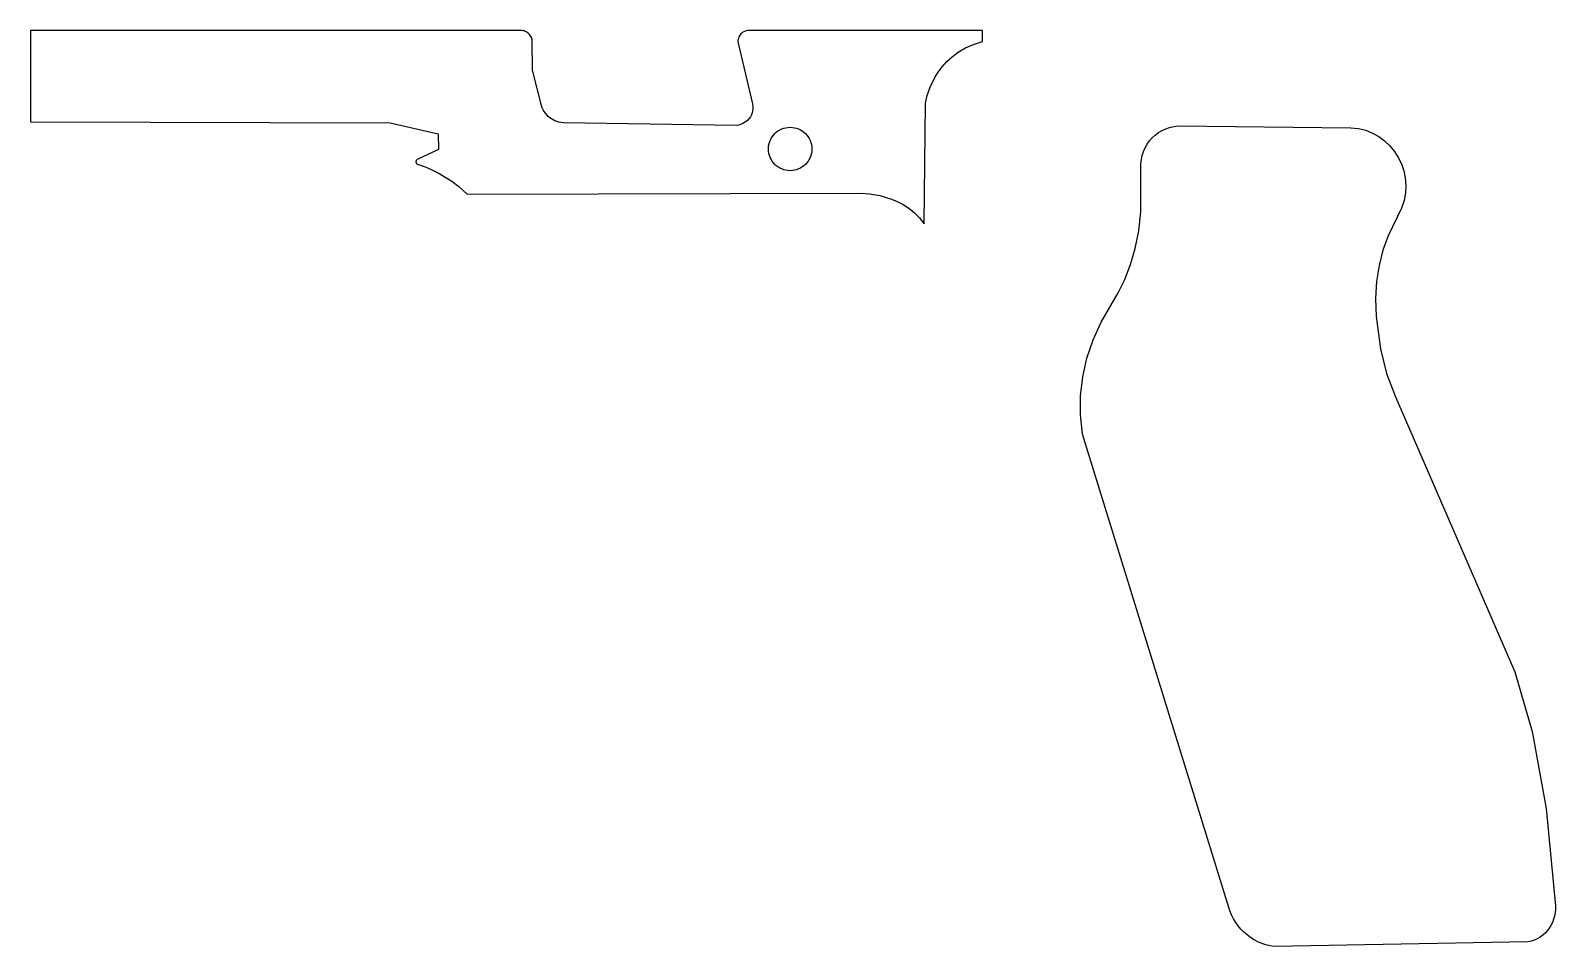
# Model space of a CAD drawing. Header units: metres. Extents: x 22 to 146, y -137 to -63.
import ezdxf

# ---------------------------------------------------------------- set-up
doc = ezdxf.new("R2010")
doc.units = ezdxf.units.M

msp = doc.modelspace()

# ---------------------------------------------------------------- linework, layer by layer
for points in [[(80.65897, -62.523116), (80.54975, -62.52972), (80.445102, -62.54877), (80.345534, -62.579504), (80.251808, -62.62116), (80.164432, -62.672976), (80.084168, -62.733936), (80.011524, -62.803278), (79.947008, -62.88024), (79.891636, -62.963806), (79.845662, -63.053214), (79.809848, -63.147702), (79.784702, -63.246254), (79.770986, -63.348108), (79.769208, -63.452502), (79.78013, -63.55842), (80.967072, -68.522342), (80.987646, -68.715128), (80.98663, -68.901818), (80.96504, -69.081396), (80.923638, -69.252846), (80.86344, -69.414898), (80.785208, -69.566536), (80.689958, -69.70649), (80.578198, -69.833744), (80.450944, -69.947282), (80.309212, -70.045834), (80.153764, -70.128384), (79.985362, -70.193916), (79.804768, -70.24116), (79.612998, -70.2691), (65.52184, -70.063614), (65.339214, -70.041008), (65.163954, -70.005448), (64.996314, -69.957188), (64.836548, -69.896482), (64.68491, -69.823584), (64.541908, -69.738748), (64.407542, -69.642228), (64.28232, -69.534024), (64.166496, -69.414644), (64.060324, -69.284342), (63.964058, -69.143118), (63.878206, -68.991226), (63.802768, -68.829174), (63.738252, -68.656962), (63.02375, -65.884298), (63.007494, -65.75933), (62.982094, -63.350902), (62.967362, -63.259208), (62.943994, -63.170562), (62.912244, -63.085726), (62.872874, -63.004954), (62.826138, -62.928754), (62.772544, -62.857634), (62.7126, -62.792102), (62.64656, -62.732666), (62.575186, -62.67958), (62.498732, -62.633352), (62.417706, -62.59449), (62.332616, -62.563502), (62.24397, -62.540896), (62.152022, -62.526926), (22.04339, -62.5221), (22.04339, -69.989954), (51.396646, -70.067932), (55.295292, -70.953376), (55.344568, -72.243442), (53.59654, -73.057004), (53.582062, -73.065894), (53.5686, -73.0758), (53.556154, -73.086468), (53.544724, -73.097898), (53.534564, -73.109836), (53.52542, -73.122536), (53.517292, -73.135744), (53.51018, -73.14946), (53.504084, -73.16343), (53.499258, -73.177654), (53.495448, -73.192132), (53.492654, -73.206864), (53.490876, -73.22185), (53.490622, -73.251822), (53.494432, -73.28154), (53.497988, -73.296272), (53.50256, -73.310496), (53.508148, -73.324466), (53.514752, -73.338182), (53.522372, -73.35139), (53.531008, -73.36409), (53.54066, -73.376028), (53.551328, -73.387458), (53.563012, -73.398126), (53.575712, -73.408032), (53.589428, -73.416922), (53.603906, -73.42505), (53.6194, -73.432162), (54.32171, -73.684892), (55.318152, -74.143108), (56.429148, -74.818748), (56.990742, -75.248008), (57.66943, -75.877674), (89.82964, -75.796648), (90.513916, -75.853798), (91.356434, -76.00315), (92.290138, -76.284582), (92.770452, -76.487274), (93.248734, -76.737972), (93.716348, -77.041502), (94.165166, -77.402944), (94.586806, -77.827378), (94.972886, -78.319884), (95.079058, -68.48475), (95.10776, -68.31076), (95.219012, -67.842638), (95.450406, -67.162172), (95.839534, -66.350642), (96.104964, -65.921382), (96.423988, -65.489836), (96.801178, -65.066164), (97.24136, -64.66078), (97.749106, -64.28359), (98.329242, -63.945008), (98.986594, -63.655194), (99.725734, -63.424308), (99.725734, -62.522354), (80.659986, -62.522354)], [(85.800692, -72.195182), (85.791548, -72.376538), (85.764624, -72.552814), (85.720936, -72.72274), (85.661246, -72.885808), (85.58657, -73.041002), (85.49767, -73.187306), (85.395562, -73.323958), (85.281008, -73.449942), (85.155024, -73.564496), (85.018372, -73.666604), (84.872068, -73.755504), (84.716874, -73.83018), (84.553806, -73.88987), (84.38388, -73.933558), (84.207604, -73.960482), (84.026248, -73.969626), (83.844892, -73.960482), (83.668616, -73.933558), (83.49869, -73.88987), (83.335622, -73.83018), (83.180428, -73.755504), (83.034124, -73.666604), (82.897472, -73.564496), (82.771488, -73.449942), (82.656934, -73.323958), (82.554826, -73.187306), (82.465926, -73.041002), (82.39125, -72.885808), (82.33156, -72.72274), (82.287872, -72.552814), (82.260948, -72.376538), (82.251804, -72.195182), (82.260948, -72.013826), (82.287872, -71.83755), (82.33156, -71.667624), (82.39125, -71.504556), (82.465926, -71.349362), (82.554826, -71.203058), (82.656934, -71.066406), (82.771488, -70.940422), (82.897472, -70.825868), (83.034124, -70.72376), (83.180428, -70.63486), (83.335622, -70.560184), (83.49869, -70.500494), (83.668616, -70.456806), (83.844892, -70.429882), (84.026248, -70.420738), (84.207604, -70.429882), (84.38388, -70.456806), (84.553806, -70.500494), (84.716874, -70.560184), (84.872068, -70.63486), (85.018372, -70.72376), (85.155024, -70.825868), (85.281008, -70.940422), (85.395562, -71.066406), (85.49767, -71.203058), (85.58657, -71.349362), (85.661246, -71.504556), (85.720936, -71.667624), (85.764624, -71.83755), (85.791548, -72.013826), (85.800692, -72.195182)], [(119.828056, -134.122668), (107.89031, -95.467678), (107.713018, -93.91269), (107.719114, -92.350336), (107.899962, -90.795856), (108.24718, -89.26449), (108.752132, -87.771224), (109.406182, -86.331044), (110.80115, -83.946746), (111.339376, -82.84337), (111.80445, -81.639156), (112.185704, -80.323944), (112.47247, -78.887574), (112.653826, -77.32014), (112.652556, -73.396348), (112.686338, -73.050654), (112.755934, -72.71639), (112.859566, -72.395334), (112.995202, -72.089772), (113.16081, -71.801736), (113.354358, -71.533004), (113.574068, -71.285608), (113.817654, -71.06158), (114.083338, -70.862698), (114.368834, -70.691248), (114.672364, -70.549008), (114.991896, -70.43801), (115.325398, -70.360286), (115.670838, -70.317868), (129.775966, -70.45833), (130.39598, -70.525386), (130.986022, -70.672452), (131.541774, -70.893178), (132.058664, -71.181468), (132.532374, -71.530972), (132.958332, -71.935594), (133.33222, -72.388984), (133.649466, -72.884792), (133.905752, -73.416922), (134.096506, -73.97877), (134.21741, -74.564494), (134.263892, -75.167744), (134.231634, -75.78217), (134.116064, -76.401422), (133.912864, -77.019404), (132.81025, -79.287624), (132.391658, -80.463136), (132.077206, -81.70291), (131.874006, -83.013804), (131.788916, -84.40293), (131.829302, -85.877146), (132.190236, -88.519508), (132.691632, -90.52433), (133.326124, -92.219526), (133.335268, -92.22994), (143.162782, -114.895376), (144.560544, -119.756428), (145.703036, -126.035054), (146.475196, -133.985254), (146.474434, -134.271004), (146.448272, -134.551166), (146.397472, -134.823962), (146.322796, -135.087868), (146.225514, -135.34136), (146.106388, -135.58266), (145.966434, -135.810244), (145.806414, -136.022334), (145.627344, -136.217406), (145.43024, -136.393682), (145.216118, -136.549638), (144.98574, -136.683496), (144.740122, -136.793986), (144.48028, -136.879076), (144.206976, -136.937242), (123.547632, -137.307574), (123.19508, -137.249916), (122.851418, -137.164826), (122.51817, -137.053574), (122.196352, -136.916922), (121.887488, -136.75614), (121.592848, -136.57199), (121.313956, -136.365488), (121.051828, -136.137904), (120.807988, -135.89), (120.583706, -135.623046), (120.380506, -135.337804), (120.199404, -135.03529), (120.041924, -134.716774), (119.90959, -134.383018), (119.827294, -134.12343)]]:
    msp.add_lwpolyline(points)

doc.saveas('drawing.dxf')
